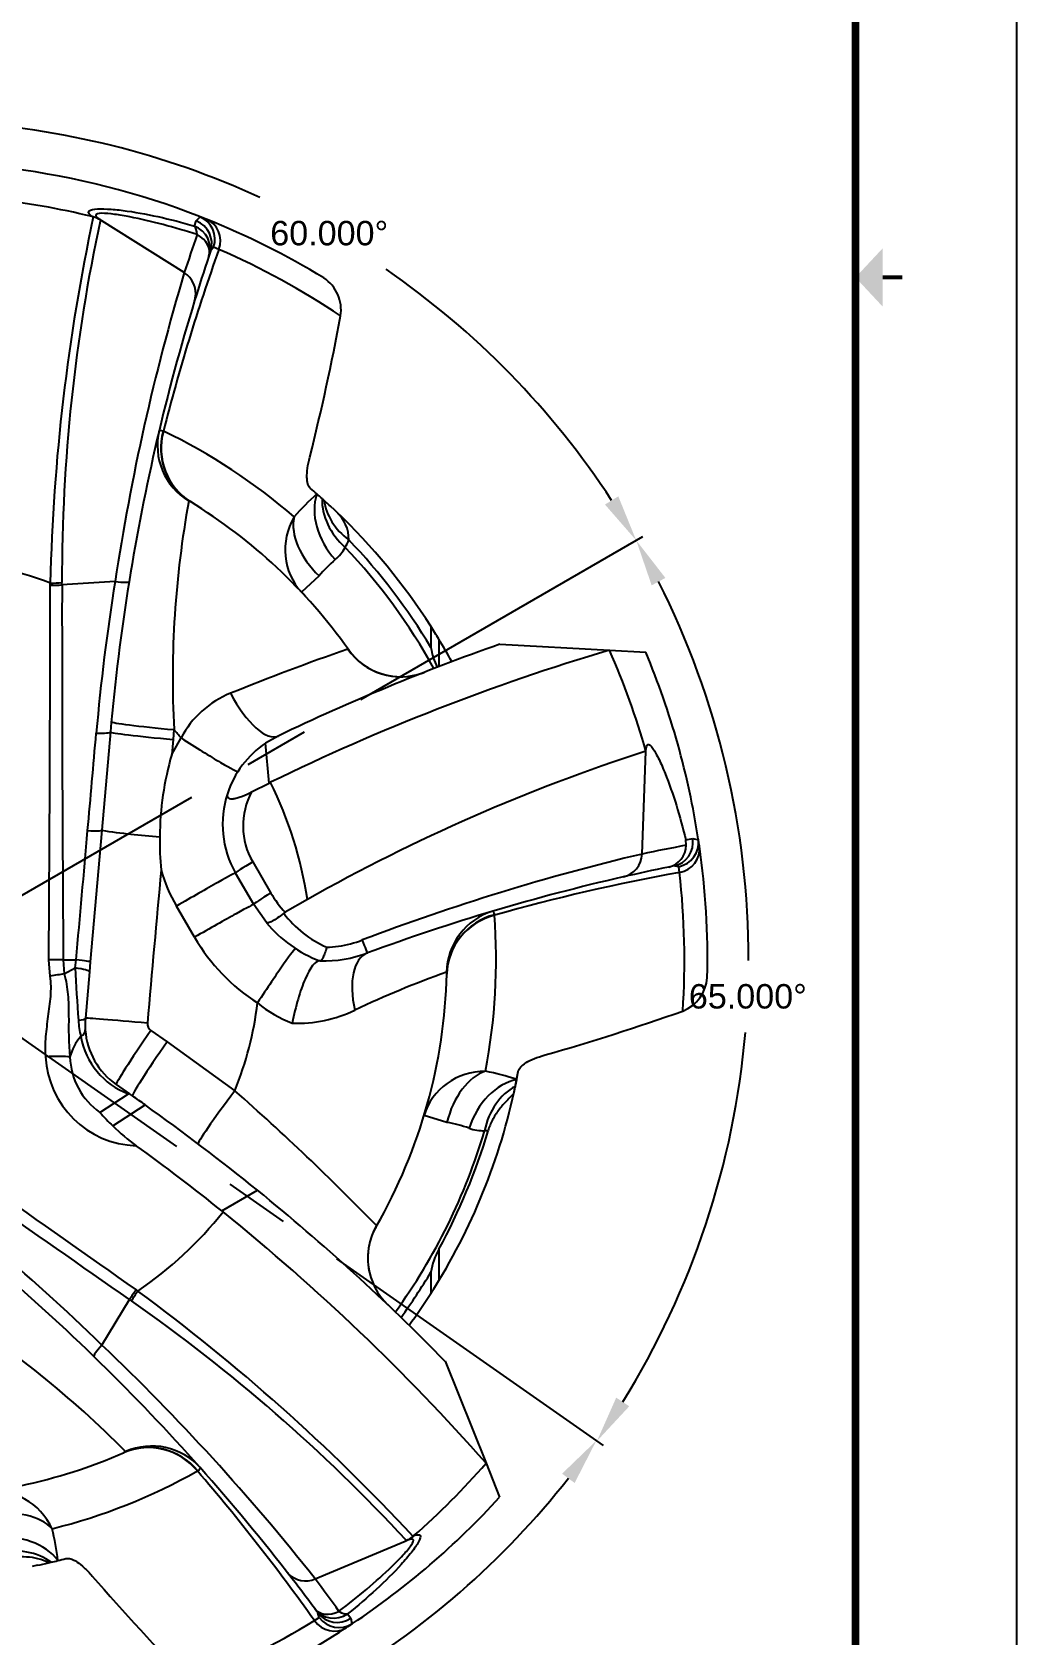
# Model space of a CAD drawing. Header units: inches. Extents: x -19.4 to 2.6, y -13.6 to 3.9.
# Drawn here: x -1.14 to 2.64, y -10.27 to -4.12 of the extents above; entities that cross this region are included whole.
import ezdxf
from ezdxf.enums import TextEntityAlignment as Align

# ---------------------------------------------------------------- set-up
doc = ezdxf.new("R2010")
doc.units = ezdxf.units.IN
doc.header["$MEASUREMENT"] = 0
doc.linetypes.add('CENTER', pattern=[2, 1.25, -0.25, 0.25, -0.25])
doc.layers.get('Defpoints').update_dxf_attribs({"color": 10})
for name, color, linetype in [('Cline', 5, 'CENTER'), ('Default', 7, 'Continuous'), ('Dims', 4, 'Continuous'), ('ODG-42490R1', 7, 'Continuous'), ('Text', 3, 'Continuous'), ('Title Block', 7, 'Continuous')]:
    doc.layers.add(name, color=color, linetype=linetype)
doc.styles.add('RomanD', font='romand.shx')
doc.styles.add('RomanS', font='romans')
doc.styles.get("Standard").update_dxf_attribs({"font": 'arial.ttf'})
doc.dimstyles.get("Standard").update_dxf_attribs({"dimtxt": 0.09375, "dimasz": 0.18, "dimexe": 0.18, "dimexo": 0.0625, "dimgap": 0.09, "dimtad": 0, "dimtih": 1, "dimtoh": 1, "dimdec": 4, "dimzin": 0, "dimdsep": 46, "dimtxsty": 'RomanS', "dimcen": 0.09, "dimadec": 3, "dimazin": 0, "dimtfac": 1, "dimtdec": 4, "dimtofl": 0, "dimtmove": 0, "dimatfit": 3, "dimfxl": 1, "dimtolj": 1, "dimtzin": 0, "dimarcsym": 0})

# ---------------------------------------------------------------- blocks, each defined once
blk = doc.blocks.new('COT_Cblock')
at = {"layer": 'Title Block', "color": 8}
blk.add_lwpolyline([(0, 0), (22, 0), (22, 17), (0, 17)], close=True, dxfattribs=at)
at = {"layer": 'Title Block', "const_width": 0.03}
blk.add_lwpolyline([(21.38, 16.25), (0.62, 16.25), (0.62, 0.75), (21.38, 0.75)], close=True, dxfattribs=at)
at = {"layer": 'Title Block', "const_width": 0.015}
blk.add_lwpolyline([(21.56, 8.5), (21.485, 8.5)], dxfattribs=at)
at = {"layer": 'Title Block'}
blk.add_solid([(21.485, 8.3875), (21.485, 8.6125), (21.38, 8.5)], dxfattribs=at)
at = {"layer": 'Text', "width": 0.9, "flags": 8}
for tag, height, style, p in [('DRAWN', 0.11, 'RomanS', (16.9503, 1.9531)), ('TITL1', 0.125, 'RomanD', (19.587, 1.6835)), ('TITL2', 0.094, 'RomanD', (19.587, 1.5143)), ('TITL3', 0.094, 'RomanD', (19.587, 1.3739))]:
    blk.add_attdef(tag, text='', height=height, dxfattribs=dict(at, style=style)).set_placement(p, align=Align.MIDDLE_CENTER)
at = {"layer": 'Text', "style": 'RomanS', "width": 0.9, "flags": 8}
for tag, p in [('DDATE', (16.5753, 1.6405)), ('CHECK', (16.5753, 1.3748)), ('MATRL', (16.5753, 1.1174)), ('PDATE', (16.5753, 0.8516)), ('SCALE', (18.1459, 0.8555)), ('SHEET', (20.2553, 0.8555))]:
    blk.add_attdef(tag, text='', height=0.094, dxfattribs=at).set_placement(p, align=Align.MIDDLE_LEFT)
for tag, p in [('FSCM#', (18.5872, 1.1213)), ('DWG#', (20.0595, 1.1213)), ('REV#', (21.2197, 1.1213))]:
    blk.add_attdef(tag, text='', height=0.094, dxfattribs=at).set_placement(p, align=Align.TOP_CENTER)
at = {"layer": 'Title Block', "color": 1, "style": 'RomanS', "flags": 8}
for tag, p in [('FNAME', (0.37, 3.75)), ('REVDATE', (0.37, 2.25)), ('USER', (0.37, 0.75))]:
    blk.add_attdef(tag, text='', height=0.047, rotation=90, dxfattribs=at).set_placement(p, align=Align.BOTTOM_LEFT)
blk = doc.blocks.new('*D23')
at = {"layer": 'Defpoints', "color": 0, "transparency": 16777216}
for p in [(-1.6072, -7.6778), (-1.6072, -7.6778), (1.1672, -9.6205), (-0.7744, -10.7858), (-1.9024, -11.0518)]:
    blk.add_point(p, dxfattribs=at)
at = {"layer": 'Dims', "color": 0, "lineweight": -2, "transparency": 16777216}
for start, end in [(300.29265, 321.79432), (268.20568, 289.04901)]:
    blk.add_arc((-1.6072, -7.6778), 3.2176, start, end, dxfattribs=at)
at = {"layer": 'Dims', "color": 0, "transparency": 16777216}
for points in [[(0.8971, -9.65), (0.9453, -9.6858), (1.0285, -9.5234)], [(-1.7097, -10.9238), (-1.7061, -10.8639), (-1.8876, -10.8832)]]:
    blk.add_solid(points, dxfattribs=at)
at = {"layer": 'Dims', "color": 0, "transparency": 16777216, "insert": (-0.2474, -10.594), "char_height": 0.09375, "attachment_point": 5}
blk.add_mtext('\\A1;60.000°', dxfattribs=at)
blk = doc.blocks.new('*D24')
at = {"layer": 'Defpoints', "color": 0, "transparency": 16777216}
for p in [(1.326, -5.9844), (-1.6072, -7.6778), (-1.6072, -7.6778), (1.5265, -8.4205), (1.1672, -9.6205)]:
    blk.add_point(p, dxfattribs=at)
at = {"layer": 'Dims', "color": 0, "lineweight": -2, "transparency": 16777216}
for start, end in [(359.9536, 26.79717), (328.20283, 355.0418)]:
    blk.add_arc((-1.6072, -7.6778), 3.2205, start, end, dxfattribs=at)
at = {"layer": 'Dims', "color": 0, "transparency": 16777216}
for points in [[(1.241, -6.2402), (1.2938, -6.2117), (1.1818, -6.0676)], [(1.155, -9.3913), (1.1049, -9.3582), (1.0309, -9.525)]]:
    blk.add_solid(points, dxfattribs=at)
at = {"layer": 'Dims', "color": 0, "transparency": 16777216, "insert": (1.6102, -7.8183), "char_height": 0.09375, "attachment_point": 5}
blk.add_mtext('\\A1;65.000°', dxfattribs=at)
blk = doc.blocks.new('*D25')
at = {"layer": 'Defpoints', "color": 0, "transparency": 16777216}
for p in [(-1.6072, -4.2909), (0.4628, -5.2109), (1.326, -5.9844), (-1.6072, -7.6778), (-1.6072, -7.6778)]:
    blk.add_point(p, dxfattribs=at)
at = {"layer": 'Dims', "color": 0, "lineweight": -2, "transparency": 16777216}
for start, end in [(65.34505, 86.79705), (33.20295, 55.40787)]:
    blk.add_arc((-1.6072, -7.6778), 3.2203, start, end, dxfattribs=at)
at = {"layer": 'Dims', "color": 0, "transparency": 16777216}
for points in [[(-1.4281, -4.4925), (-1.4264, -4.4325), (-1.6072, -4.4575)], [(1.113, -5.8986), (1.0618, -5.9301), (1.1817, -6.0677)]]:
    blk.add_solid(points, dxfattribs=at)
at = {"layer": 'Dims', "color": 0, "transparency": 16777216, "insert": (0.003, -4.8889), "char_height": 0.09375, "attachment_point": 5}
blk.add_mtext('\\A1;60.000°', dxfattribs=at)
blk = doc.blocks.new('SE')
at = {"layer": 'ODG-42490R1', "color": 7, "linetype": 'Continuous'}
for p, q in [((6.2187, 9.0628), (6.2143, 9.0639)), ((6.2461, 9.0511), (6.2461, 9.0511)), ((6.2511, 9.048), (6.2461, 9.0511)), ((6.568, 8.8489), (6.2511, 9.048)), ((6.6066, 9.0279), (6.6131, 9.0474)), ((6.6131, 9.0474), (6.6285, 9.0636)), ((6.6285, 9.0636), (6.6257, 9.0647)), ((6.6688, 8.9318), (6.6623, 8.9126)), ((6.6806, 8.9468), (6.6688, 8.9318)), ((6.701, 8.938), (6.6806, 8.9468)), ((6.4862, 8.2412), (6.4879, 8.2406)), ((6.5913, 7.9699), (6.5852, 7.9721)), ((7.1365, 7.9456), (7.1522, 7.9308)), ((6.0536, 7.6489), (6.0536, 7.6575)), ((6.3024, 7.6634), (6.0984, 7.65)), ((7.0856, 7.685), (7.0185, 7.622)), ((7.5142, 7.4919), (7.5142, 7.4179)), ((7.1954, 7.4034), (7.1981, 7.402)), ((7.5142, 7.4179), (7.5147, 7.41)), ((7.5454, 7.4417), (7.5454, 7.3365)), ((7.7795, 7.4227), (8.2004, 7.3997)), ((8.2004, 7.3997), (8.3398, 7.3921)), ((7.4847, 7.3134), (7.4846, 7.3134)), ((6.2842, 7.086), (6.2512, 6.7087)), ((6.5284, 7.0947), (6.5249, 7.0572)), ((6.5197, 6.9997), (6.5554, 7.0628)), ((6.5249, 7.0572), (6.5197, 6.9997)), ((6.9278, 7.0703), (6.8802, 7.043)), ((6.8936, 6.8896), (6.8802, 7.043)), ((8.3255, 6.6173), (8.3403, 7.0122)), ((6.8936, 6.8896), (6.8994, 6.8925)), ((6.8263, 6.8559), (6.8936, 6.8896)), ((6.2512, 6.7087), (6.207, 6.2029)), ((8.4934, 6.672), (8.52, 6.6775)), ((8.4953, 6.6509), (8.4934, 6.672)), ((8.52, 6.6775), (8.5417, 6.6723)), ((8.5417, 6.6723), (8.5413, 6.6752)), ((6.8305, 6.5869), (6.9, 6.4676)), ((6.8348, 6.4236), (6.765, 6.5445)), ((8.4478, 6.5715), (8.4279, 6.5675)), ((8.4666, 6.5688), (8.4478, 6.5715)), ((8.4692, 6.5468), (8.4666, 6.5688)), ((6.6074, 6.2978), (6.5378, 6.4174)), ((6.8834, 6.3539), (6.8348, 6.4236)), ((7.0405, 6.4424), (6.9554, 6.3936)), ((6.9554, 6.3936), (6.95, 6.3899)), ((7.7584, 6.3843), (7.7587, 6.3825)), ((6.0531, 6.1486), (6.0479, 6.211)), ((6.1033, 6.211), (6.0479, 6.211)), ((6.1033, 6.211), (6.1527, 6.211)), ((6.1033, 6.211), (6.107, 6.1569)), ((6.107, 6.1569), (6.1486, 6.1804)), ((6.1486, 6.1804), (6.1527, 6.211)), ((6.2036, 6.1649), (6.1881, 5.9871)), ((6.207, 6.2029), (6.2036, 6.1649)), ((7.0894, 6.2068), (7.0888, 6.2068)), ((7.576, 6.1576), (7.5748, 6.164)), ((6.4399, 5.9401), (6.5022, 5.8967)), ((6.5022, 5.8967), (6.762, 5.7086)), ((6.307, 5.7322), (6.3581, 5.6964)), ((6.2439, 5.6255), (6.3539, 5.697)), ((6.3581, 5.6964), (6.3539, 5.697)), ((6.3692, 5.6886), (6.3581, 5.6964)), ((6.2933, 5.5736), (6.4177, 5.6544)), ((7.5764, 5.5871), (7.4883, 5.6138)), ((7.7344, 5.5554), (7.7211, 5.5553)), ((6.7122, 5.2476), (6.8491, 5.3267)), ((6.7122, 5.2476), (6.7172, 5.2435)), ((7.3053, 5.1913), (7.3052, 5.1882)), ((7.5454, 5.1005), (7.5454, 4.9803)), ((7.5147, 5.012), (7.5142, 5.0041)), ((7.5142, 5.0041), (7.5142, 4.9302)), ((6.3827, 4.9444), (6.3897, 4.9395)), ((6.2518, 4.7323), (6.3578, 4.9071)), ((7.5697, 4.6701), (7.7267, 4.2788)), ((6.3372, 4.3198), (6.3424, 4.3236)), ((6.6197, 4.2503), (6.6182, 4.2493)), ((7.7267, 4.2788), (7.7787, 4.1493)), ((7.4461, 3.9982), (7.4496, 4.0012)), ((7.0705, 3.8348), (7.4154, 3.9801)), ((7.4154, 3.9801), (7.4209, 3.9824)), ((7.4209, 3.9824), (7.4209, 3.9824)), ((6.0046, 3.8872), (5.9834, 3.8828)), ((7.0807, 3.7047), (7.0686, 3.721)), ((7.0862, 3.6864), (7.0807, 3.7047)), ((7.195, 3.7005), (7.2073, 3.684)), ((7.0673, 3.6747), (7.0862, 3.6864)), ((7.2073, 3.684), (7.2117, 3.6621)), ((7.2117, 3.6621), (7.2142, 3.6637))]:
    blk.add_line(p, q, dxfattribs=at)
for centre, radius, start, end in [((5.5142, 6.211), 3.0625, 68.71812, 82.68415), ((5.5142, 6.211), 2.9375, 76.21223, 83.86938), ((13.575, 7.4863), 7.5234, 167.90394, 178.69568), ((12.6471, 7.6681), 6.5488, 167.80746, 180.07868), ((6.1961, 8.9715), 0.094, 57.86135, 76.09683), ((5.5485, 6.298), 2.969, 68.17507, 68.72654), ((6.5905, 8.9766), 0.0949, 341.70082, 66.3961), ((5.5142, 6.211), 3.0625, 58.73193, 68.18349), ((12.2141, 7.0154), 5.9363, 160.52099, 162.00954), ((13.9642, 6.3382), 7.7146, 160.3053, 165.72378), ((5.5143, 6.2112), 2.9739, 56.2145, 66.48222), ((14.2538, 6.3888), 8, 161.61054, 162.89396), ((14.8561, 6.3696), 8.651, 163.3461, 171.39845), ((6.5181, 8.7695), 0.0937, 349.63468, 57.85183), ((7.0214, 8.7053), 0.1483, 351.28613, 56.27127), ((14.2538, 6.3888), 8, 162.89396, 170.83722), ((6.5181, 8.7695), 0.0937, 342.89396, 349.63468), ((-1.8653, 10.369), 9.1894, 345.96934, 349.42674), ((5.5142, 6.2111), 2.251, 49.0431, 64.36837), ((7.7323, 7.2652), 0.9842, 131.75379, 138.99043), ((5.5142, 6.211), 2.375, 48.85235, 49.61734), ((5.5142, 6.211), 2.375, 48.20408, 48.85235), ((10.3075, 7.2907), 3.7841, 169.627, 182.969), ((5.5142, 6.211), 2.0625, 35.27121, 58.51709), ((5.5142, 6.211), 2.375, 47.94124, 48.20408), ((5.5142, 6.211), 2.375, 46.9161, 47.94124), ((5.5142, 6.211), 2.375, 32.6369, 46.39477), ((7.0548, 7.8236), 0.1448, 359.81821, 47.74191), ((7.0535, 7.8774), 0.1558, 327.84737, 339.62985), ((5.5142, 6.211), 2.3323, 30.93594, 43.72575), ((7.0473, 7.8678), 0.1564, 309.71494, 332.03025), ((5.5142, 6.211), 2.3023, 29.06486, 43.45328), ((5.5142, 6.211), 1.5438, 69.54848, 86.19343), ((7.4912, 7.3461), 0.5286, 130.596, 140.12649), ((-272.224, 8.0283), 278.2778, 359.625835, 359.921897), ((183.1455, 7.532), 177.0471, 179.961816, 180.427497), ((5.2933, 7.6559), 0.8051, 359.57821, 0.22481), ((14.2356, 6.3796), 8.0364, 170.80767, 174.98778), ((14.2538, 6.3888), 8, 170.83722, 175), ((5.5142, 6.211), 2.375, 31.21118, 32.6369), ((9.9823, -0.6848), 8.5548, 109.01246, 112.22985), ((10.5917, -0.6557), 8.4029, 106.53365, 116.06602), ((10.599, -0.5961), 8.5, 109.37231, 115.58827), ((7.3992, 7.5443), 0.2465, 215.26553, 290.98713), ((7.1661, 7.3697), 0.0456, 35.91735, 37.72003), ((7.7887, 7.4556), 0.2778, 189.45298, 205.95862), ((5.5142, 6.211), 2.375, 28.81652, 31.21118), ((5.5142, 6.211), 2.9375, 15.8269, 23.86938), ((5.5142, 6.211), 3.0625, 8.71812, 22.68415), ((6.8806, 6.8931), 0.3668, 111.55795, 152.44105), ((5.5142, 6.211), 1.3452, 39.28547, 41.06395), ((7.0898, 6.732), 0.375, 123.98058, 161.85252), ((7.6909, 6.6676), 1.2175, 164.16783, 179.24111), ((10.4876, 0.346), 7.0035, 107.85474, 119.48503), ((5.5142, 6.211), 1.5438, 8.62051, 26.19343), ((7.0898, 6.732), 0.375, 161.85252, 210), ((7.0695, 6.7252), 0.276, 151.74344, 210.06217), ((-316.3817, 35.2348), 323.8376, 354.857998, 354.946116), ((6.6311, 9.0839), 2.4054, 260.91274, 266.24422), ((7.6874, 6.6695), 1.2139, 179.33011, 185.38289), ((9.5619, 0.805), 5.9423, 100.34005, 102.00898), ((8.4078, 6.6527), 0.0875, 283.24886, 358.81067), ((8.4474, 6.6617), 0.0949, 281.70082, 6.3961), ((5.6067, 6.2248), 2.969, 8.17507, 8.72654), ((5.5142, 6.211), 3.0625, 358.73193, 8.18349), ((10.3182, -1.7851), 8.6355, 103.34173, 110.80455), ((8.2318, 6.6208), 0.0937, 282.89396, 357.85183), ((98.6991, -1.9397), 92.6107, 174.736746, 175.101649), ((7.0641, 6.7236), 0.6089, 196.01101, 210.1901), ((10.0379, -1.2688), 8, 102.89396, 110.23273), ((9.8493, -1.0434), 7.7146, 100.3053, 105.72378), ((10.0379, -1.2688), 8, 101.61054, 102.89396), ((5.5144, 6.211), 2.9739, 356.2145, 6.48222), ((7.2445, 6.6681), 0.3986, 210.20088, 223.51587), ((7.2678, 6.6736), 0.5, 219.75605, 249.02549), ((7.2772, 6.6346), 0.4086, 216.77859, 246.54809), ((5.5142, 6.2111), 2.251, 349.0431, 4.36837), ((7.2538, 6.6754), 0.7486, 210.2902, 237.28049), ((7.0894, 6.7127), 0.455, 278.9781, 290.81663), ((7.0983, 6.7067), 0.5, 268.9709, 290.23273), ((7.1072, 6.6613), 0.4017, 271.05827, 277.60516), ((15.7456, 6.6812), 9.61, 182.98726, 184.18924), ((8.8666, 2.5488), 3.839, 109.66325, 115.35069), ((5.5142, 6.211), 2.0625, 330.27121, 358.51709), ((8.4279, 6.1529), 0.1483, 291.28613, 356.27127), ((5.5142, 6.211), 1.3452, 338.06719, 352.93436), ((7.1354, 6.3871), 0.4456, 230.03761, 249.95792), ((6.5669, 6.009), 0.4068, 184.20206, 193.16341), ((6.4684, 5.9626), 0.2814, 175.00196, 184.13706), ((6.4575, 5.9656), 0.031, 175.30274, 235.34114), ((7.0051, 6.4654), 0.4975, 267.41792, 295.96486), ((5.4254, 14.6809), 9.1894, 285.96934, 289.42674), ((6.3028, 5.795), 0.1793, 137.38104, 165.97873), ((6.4522, 5.9651), 0.2856, 189.82459, 249.84856), ((6.4683, 5.9626), 0.2813, 184.13903, 235), ((6.3944, 5.8568), 0.3592, 182.79762, 268.22504), ((6.4008, 5.8478), 0.2721, 181.97522, 234.78853), ((198.3555, 277.9206), 333.7208, 234.648226, 234.882863), ((5.5142, 6.211), 2.375, 328.78882, 349.61734), ((7.5362, 4.8172), 0.9842, 71.75379, 78.99043), ((5.5142, 6.211), 2.375, 347.52302, 348.20408), ((5.5142, 6.211), 2.375, 348.20408, 348.85235), ((5.5142, 6.211), 2.375, 348.85235, 349.61734), ((-132.1985, -193.2684), 241.8086, 55.040299, 55.364308), ((1.4938, -1.2742), 8.5, 54.60015, 55), ((0.4905, -1.4227), 9.4967, 44.14297, 48.67009), ((6.9093, 6.2089), 0.885, 221.24477, 225.88579), ((1.4936, -1.2743), 8.5002, 50.94751, 54.6001), ((6.8665, 6.1628), 0.822, 225.78891, 233.99819), ((5.5142, 6.211), 2.3023, 324.06546, 343.45328), ((5.5142, 6.211), 2.315, 331.33441, 343.54878), ((7.4857, 5.0664), 0.5286, 70.596, 80.12649), ((7.7156, 5.7117), 0.1564, 249.71494, 272.03025), ((1.5171, -1.2409), 8.312, 51.31737, 54.16589), ((1.4938, -1.2742), 8.5, 44.37231, 50.94746), ((5.5142, 6.211), 1.5438, 304.54848, 321.19343), ((1.4367, -1.2928), 8.4029, 41.53365, 51.06602), ((7.5191, 5.0661), 0.2465, 150.26405, 197.98421), ((7.2624, 5.2036), 0.0457, 330.91817, 332.71839), ((0.6499, -1.0298), 8.0364, 45.80767, 49.98778), ((0.647, -1.05), 8, 45.83722, 50), ((7.7887, 4.9664), 0.2778, 151.13284, 170.54702), ((5.5142, 6.211), 2.3323, 323.9631, 329.06406), ((1.9353, -1.1234), 7.5233, 42.90387, 53.69575), ((5.5142, 6.211), 2.375, 323.81613, 327.3631), ((5.5142, 6.211), 2.375, 327.3631, 328.78882), ((3.6493, 1.6653), 3.7841, 44.627, 57.969), ((6.8245, 5.5632), 0.8051, 234.57821, 235.22481), ((2.6164, -0.4677), 6.5487, 42.80745, 55.07869), ((0.647, -1.05), 8, 37.89396, 45.83722), ((0.2858, -1.5324), 8.651, 38.3461, 46.39845), ((5.5142, 6.211), 2.0625, 270.27121, 293.51709), ((5.5142, 6.211), 2.251, 284.0431, 299.36837), ((0.7716, -0.7838), 7.7146, 35.3053, 40.72378), ((5.5142, 6.211), 2.9375, 311.21223, 318.86938), ((5.5142, 6.211), 3.0625, 303.71812, 317.68415), ((5.1055, 3.7894), 0.9842, 6.75379, 13.99043), ((7.3843, 4.0691), 0.094, 292.86135, 311.09683), ((5.5142, 6.211), 2.375, 281.9161, 282.94124), ((5.5142, 6.211), 2.375, 282.94124, 283.20408), ((5.5142, 6.211), 2.375, 283.20408, 283.85235), ((5.5142, 6.211), 2.375, 283.85235, 284.61734), ((13.1529, 9.871), 9.1894, 220.96934, 224.42674), ((0.647, -1.05), 8, 36.61054, 37.89396), ((7.0341, 3.9212), 0.0938, 217.89396, 224.63468), ((7.0341, 3.9212), 0.0938, 224.63468, 292.85183), ((2.3302, 0.2614), 5.9363, 35.52099, 37.00954), ((5.5143, 6.2109), 2.9739, 291.2145, 301.48222), ((5.5142, 6.211), 3.0625, 293.73193, 303.18349), ((7.1623, 3.7431), 0.0949, 216.70082, 301.3961), ((5.5657, 6.133), 2.969, 303.17507, 303.72654)]:
    blk.add_arc(centre, radius, start, end, dxfattribs=at)
for centre, major_axis, ratio, start_param, end_param in [((6.5799, 8.9616), (0.0889, -0.0298), 0.98054, 0, 1.525562), ((6.6175, 8.9671), (-0.0348, -0.087), 0.942858, 1.613547, 3.141593), ((6.5734, 8.9421), (0.089, -0.0296), 0.980535, 0, 1.522747), ((6.5734, 8.9421), (0.0262, 0.09), 0.3985, 5.449153, 6.067693), ((6.5734, 8.9421), (-0.089, 0.0296), 0.708832, 3.141593, 4.439614), ((6.7149, 8.1853), (0.2432, -0.058), 0.99801, 3.141593, 4.40049), ((6.7219, 8.1831), (-0.1306, -0.2132), 0.968024, 5.01109, 6.283185), ((6.7227, 8.1826), (-0.1306, -0.2131), 0.964128, 5.009925, 6.283185), ((7.2837, 7.8758), (0.1635, -0.1892), 0.748835, 3.557141, 4.744034), ((7.336, 7.937), (-0.2149, 0.1278), 0.818972, 0.42142, 1.343062), ((7.3494, 7.9664), (-0.2374, 0.0784), 0.794803, 0.354888, 1.171029), ((7.2008, 7.7931), (-0.1823, -0.171), 0.964295, 5.009992, 6.283185), ((7.2008, 7.7931), (-0.1874, 0.1655), 0.630441, 0.332252, 1.511584), ((6.0593, 7.6728), (0.0937, 0.0004), 0.162719, 4.650899, 5.141693), ((6.0593, 7.6642), (0.0937, -0.0007), 0.163317, 4.652548, 5.143607), ((6.2633, 7.6776), (-0.0926, 0.0149), 0.092304, 2.021587, 3.141593), ((7.3989, 7.5478), (0.0914, -0.2327), 0.998013, 4.954431, 6.25901), ((7.4022, 7.5464), (0.2041, 0.1444), 0.996461, 3.141593, 3.171594), ((7.3989, 7.5478), (0.0914, -0.2327), 0.998013, 6.25901, 6.283185), ((6.8198, 7.2957), (0.108, -0.2255), 0.374953, 4.80651, 6.283185), ((6.1908, 7.0942), (-0.0934, 0.0082), 0.106024, 2.01185, 3.141593), ((6.5333, 7.0642), (0.249, -0.0218), 0.030824, 3.141593, 4.681506), ((6.5367, 7.1019), (0.2489, -0.023), 0.031572, 3.141593, 4.682272), ((6.5638, 7.0697), (0.2104, -0.1351), 0.041485, 4.698899, 6.283185), ((8.4291, 6.6634), (-0.0186, 0.0919), 0.98054, 3.141593, 4.667154), ((8.4527, 6.6336), (0.0928, 0.0133), 0.942858, 4.755139, 6.283185), ((6.8462, 6.5914), (0.0812, 0.0469), 0.042803, 1.740048, 3.141593), ((6.5485, 6.4195), (0.2165, 0.125), 0.013926, 0, 1.612149), ((6.916, 6.4705), (0.0812, 0.0469), 0.058792, 1.735212, 3.141593), ((6.6183, 6.2986), (0.2165, 0.125), 0.018767, 0, 1.610189), ((7.8243, 6.1583), (-0.0714, 0.2396), 0.99801, 0, 1.258898), ((7.8259, 6.1512), (0.2499, -0.0065), 0.968024, 1.869498, 3.141593), ((7.8259, 6.1502), (0.2499, -0.0066), 0.964128, 1.868332, 3.141593), ((7.2388, 6.3255), (-0.0324, 0.088), 0.020327, 2.012163, 3.141593), ((6.86, 6.0442), (0.1359, 0.2098), 0.039254, 0, 1.589832), ((7.3577, 6.003), (-0.0865, 0.2346), 0.500046, 0, 1.3247), ((6.0693, 6.1467), (0.0926, 0.0149), 0.047731, 1.143247, 1.738735), ((6.1103, 6.173), (-0.0934, 0.0082), 0.124628, 3.141593, 4.29981), ((6.1136, 6.211), (-0.0934, 0.0082), 0.039944, 3.141593, 4.28409), ((6.0947, 5.9953), (-0.0934, 0.0082), 0.157516, 2.377624, 3.141593), ((6.4371, 5.9653), (0.249, -0.0218), 0.007511, 1.613779, 3.141593), ((6.0943, 5.9355), (-0.0935, -0.0068), 0.438066, 2.498269, 3.141593), ((6.4504, 5.937), (0.1434, 0.2048), 0.041324, 1.584771, 3.141593), ((6.5126, 5.8934), (0.1434, 0.2048), 0.041637, 1.583807, 3.141593), ((6.0489, 5.8298), (0.0937, 0.004), 0.107767, 0.543868, 1.708187), ((7.7276, 5.5414), (0.2393, -0.0724), 0.964295, 1.868399, 3.141593), ((7.7276, 5.5414), (0.0497, 0.245), 0.630441, 0.332252, 1.511584), ((7.8407, 5.511), (0.0821, 0.2361), 0.748835, 0.415549, 1.602441), ((7.9198, 5.4963), (0.0033, 0.25), 0.818972, 0.42142, 1.343062), ((6.7722, 5.7045), (0.1508, 0.1994), 0.042102, 1.582211, 3.141593), ((7.5222, 5.0678), (0.1722, 0.1812), 0.998013, 1.812838, 3.141593), ((7.5223, 5.0643), (-0.2171, 0.124), 0.996461, 0, 0.030031), ((6.3919, 4.931), (-0.0543, -0.0764), 0.163317, 4.652548, 5.143607), ((6.3989, 4.9261), (-0.0534, -0.0771), 0.162719, 4.650899, 5.141693), ((6.2859, 4.7562), (0.0653, 0.0673), 0.092304, 2.021587, 3.141593), ((6.4361, 4.0902), (-0.0997, 0.2293), 0.964128, 5.009925, 6.283185), ((6.4369, 4.0906), (-0.0998, 0.2292), 0.968024, 5.01109, 6.283185), ((6.4427, 4.0951), (-0.187, -0.166), 0.99801, 3.141593, 4.40049), ((5.8427, 3.922), (-0.0355, 0.2475), 0.964295, 5.009992, 6.283185), ((5.8427, 3.922), (0.2431, 0.0585), 0.630441, 0.332252, 1.511584), ((5.863, 3.8067), (-0.2487, -0.0254), 0.748835, 3.557141, 4.744034), ((5.8831, 3.7287), (0.2279, 0.1027), 0.818972, 0.42142, 1.343062), ((5.8995, 3.7008), (0.2004, 0.1495), 0.794803, 0.354888, 1.171029), ((7.1439, 3.7769), (-0.0753, -0.0559), 0.980535, 0, 1.522747), ((7.1439, 3.7769), (0.0753, 0.0559), 0.708832, 3.141593, 4.439614), ((7.1561, 3.7604), (-0.0754, -0.0557), 0.98054, 0, 1.525562), ((7.1439, 3.7769), (0.0587, -0.0731), 0.3985, 5.449153, 6.067693), ((7.1391, 3.7264), (-0.0513, 0.0785), 0.942858, 1.613547, 3.141593)]:
    blk.add_ellipse(centre, major_axis=major_axis, ratio=ratio, start_param=start_param, end_param=end_param, dxfattribs=at)
for points, knots in [([(6.2143, 9.0639), (6.2039, 9.0713), (6.1985, 9.0779), (6.2021, 9.0879), (6.211, 9.091), (6.2375, 9.0941), (6.2546, 9.0941), (6.292, 9.0922), (6.3122, 9.0902), (6.3754, 9.0822), (6.4209, 9.074), (6.5127, 9.0538), (6.5594, 9.0417), (6.6066, 9.0279)], [0, 0, 0, 0, 0.125, 0.125, 0.25, 0.25, 0.375, 0.375, 0.5, 0.5, 0.75, 0.75, 1, 1, 1, 1]), ([(6.6175, 8.9949), (6.5734, 9.009), (6.5296, 9.0218), (6.4431, 9.0446), (6.4001, 9.0547), (6.3391, 9.0666), (6.3193, 9.07), (6.2821, 9.0752), (6.2646, 9.0769), (6.2371, 9.0767), (6.2278, 9.0744), (6.2285, 9.0641), (6.2379, 9.0563), (6.2511, 9.048)], [0, 0, 0, 0, 0.25, 0.25, 0.5, 0.5, 0.625, 0.625, 0.75, 0.75, 0.875, 0.875, 1, 1, 1, 1]), ([(7.0529, 8.0201), (7.0484, 8.024), (7.0451, 8.0295), (7.0416, 8.0402), (7.0407, 8.0442), (7.0394, 8.053), (7.0391, 8.0578), (7.0387, 8.0734), (7.0395, 8.0851), (7.0431, 8.1112), (7.046, 8.1256), (7.0499, 8.1412)], [0, 0, 0, 0, 0.25, 0.25, 0.375, 0.375, 0.5, 0.5, 0.75, 0.75, 1, 1, 1, 1]), ([(6.1969, 6.7071), (6.2025, 6.7696), (6.208, 6.8321), (6.219, 6.957), (6.2244, 7.0194), (6.2299, 7.0817)], [0, 0, 0, 0, 0.5, 0.5, 1, 1, 1, 1]), ([(8.3403, 7.0122), (8.3408, 7.0261), (8.3431, 7.0357), (8.3523, 7.0394), (8.3594, 7.0331), (8.3745, 7.0115), (8.3826, 6.9965), (8.3986, 6.9635), (8.4065, 6.9454), (8.4295, 6.8883), (8.444, 6.8465), (8.4705, 6.7611), (8.4825, 6.717), (8.4934, 6.672)], [0, 0, 0, 0, 0.125, 0.125, 0.25, 0.25, 0.375, 0.375, 0.5, 0.5, 0.75, 0.75, 1, 1, 1, 1]), ([(6.7334, 6.8488), (6.7323, 6.8453), (6.7318, 6.8421), (6.7327, 6.8365), (6.7341, 6.8342), (6.7385, 6.8309), (6.7417, 6.8298), (6.7493, 6.829), (6.7538, 6.8293), (6.7637, 6.8309), (6.769, 6.8322), (6.7799, 6.8355), (6.7856, 6.8376), (6.8029, 6.8445), (6.8146, 6.85), (6.8263, 6.8559)], [0, 0, 0, 0, 0.125, 0.125, 0.25, 0.25, 0.375, 0.375, 0.5, 0.5, 0.625, 0.625, 0.75, 0.75, 1, 1, 1, 1]), ([(6.1969, 6.7071), (6.2129, 6.7063), (6.2268, 6.706), (6.2459, 6.7065), (6.2511, 6.7074), (6.2512, 6.7087)], [0, 0, 0, 0, 0.5, 0.5, 1, 1, 1, 1]), ([(6.95, 6.3899), (6.9416, 6.3834), (6.9335, 6.3775), (6.9182, 6.3672), (6.9114, 6.363), (6.8994, 6.3565), (6.8944, 6.3544), (6.8888, 6.3529), (6.8873, 6.3527), (6.8849, 6.3529), (6.884, 6.3532), (6.8834, 6.3539)], [0, 0, 0, 0, 0.25, 0.25, 0.5, 0.5, 0.75, 0.75, 0.875, 0.875, 1, 1, 1, 1]), ([(7.1146, 6.2597), (7.1136, 6.2558), (7.1124, 6.252), (7.1102, 6.2447), (7.1091, 6.2413), (7.1057, 6.2315), (7.1034, 6.2258), (7.0989, 6.2165), (7.0968, 6.2128), (7.0928, 6.208), (7.091, 6.2067), (7.0894, 6.2068)], [0, 0, 0, 0, 0.125, 0.125, 0.25, 0.25, 0.5, 0.5, 0.75, 0.75, 1, 1, 1, 1]), ([(6.107, 6.1569), (6.1145, 6.1309), (6.1186, 6.1046), (6.1233, 6.0517), (6.1239, 6.0251), (6.1242, 5.9451), (6.1224, 5.8918), (6.1288, 5.8384)], [0, 0, 0, 0, 0.25, 0.25, 0.5, 0.5, 1, 1, 1, 1]), ([(7.0865, 6.2068), (7.0711, 6.2072), (7.0512, 6.1815), (7.0225, 6.1156), (7.0132, 6.0891), (6.9964, 6.0317), (6.9887, 5.9999), (6.9827, 5.9685)], [0, 0, 0, 0, 0.5, 0.5, 0.75, 0.75, 1, 1, 1, 1]), ([(6.0357, 5.8392), (6.0342, 5.8651), (6.0349, 5.8909), (6.039, 5.9424), (6.0423, 5.9681), (6.0492, 6.0195), (6.0529, 6.0452), (6.056, 6.0839), (6.0566, 6.0968), (6.0562, 6.1226), (6.0553, 6.1356), (6.0531, 6.1486)], [0, 0, 0, 0, 0.25, 0.25, 0.5, 0.5, 0.75, 0.75, 0.875, 0.875, 1, 1, 1, 1]), ([(7.8503, 5.783), (7.8514, 5.7888), (7.8545, 5.7944), (7.862, 5.8028), (7.865, 5.8056), (7.872, 5.8111), (7.876, 5.8139), (7.8893, 5.8219), (7.8998, 5.8271), (7.9242, 5.837), (7.9382, 5.8417), (7.9536, 5.8461)], [0, 0, 0, 0, 0.25, 0.25, 0.375, 0.375, 0.5, 0.5, 0.75, 0.75, 1, 1, 1, 1]), ([(7.8331, 5.6979), (7.8282, 5.6925), (7.823, 5.6874), (7.8127, 5.677), (7.8076, 5.6718), (7.7926, 5.6559), (7.7831, 5.645), (7.7658, 5.6218), (7.758, 5.6096), (7.7444, 5.5837), (7.7386, 5.5698), (7.7344, 5.5554)], [0, 0, 0, 0, 0.125, 0.125, 0.25, 0.25, 0.5, 0.5, 0.75, 0.75, 1, 1, 1, 1]), ([(7.4496, 4.0012), (7.4616, 4.0055), (7.4701, 4.0061), (7.4762, 3.9974), (7.4737, 3.9883), (7.461, 3.9649), (7.4512, 3.9509), (7.4281, 3.9213), (7.4149, 3.9059), (7.3721, 3.8588), (7.3393, 3.8262), (7.2701, 3.7626), (7.2334, 3.7312), (7.195, 3.7005)], [0, 0, 0, 0, 0.125, 0.125, 0.25, 0.25, 0.375, 0.375, 0.5, 0.5, 0.75, 0.75, 1, 1, 1, 1]), ([(7.1618, 3.7105), (7.1986, 3.7385), (7.2342, 3.7671), (7.3025, 3.8249), (7.3354, 3.8543), (7.3802, 3.8974), (7.3943, 3.9117), (7.4199, 3.9392), (7.4314, 3.9525), (7.447, 3.9751), (7.4504, 3.9841), (7.4416, 3.9895), (7.4298, 3.9862), (7.4154, 3.9801)], [0, 0, 0, 0, 0.25, 0.25, 0.5, 0.5, 0.625, 0.625, 0.75, 0.75, 0.875, 0.875, 1, 1, 1, 1]), ([(6.1135, 3.9129), (6.1192, 3.9144), (6.1257, 3.9139), (6.1365, 3.9106), (6.1403, 3.9091), (6.1482, 3.9051), (6.1524, 3.9026), (6.1653, 3.894), (6.1745, 3.8866), (6.1937, 3.8687), (6.2039, 3.8581), (6.2144, 3.846)], [0, 0, 0, 0, 0.25, 0.25, 0.375, 0.375, 0.5, 0.5, 0.75, 0.75, 1, 1, 1, 1])]:
    blk.add_open_spline(points, degree=3, knots=knots, dxfattribs=at)
for points in [[(6.4717, 8.2432), (6.4721, 8.2451), (6.477, 8.2444), (6.4862, 8.2412)], [(7.7529, 6.3979), (7.7547, 6.3984), (7.7566, 6.3939), (7.7584, 6.3843)], [(6.6297, 4.2611), (6.631, 4.2596), (6.6276, 4.256), (6.6197, 4.2503)]]:
    blk.add_open_spline(points, degree=3, dxfattribs=at)

msp = doc.modelspace()

# ---------------------------------------------------------------- linework, layer by layer
at = {"layer": 'Cline'}
for q in [(1.32596, -5.98439), (1.16721, -9.62048)]:
    msp.add_line((-1.60717, -7.67784), q, dxfattribs=at)

# ---------------------------------------------------------------- block references
at = {"color": 1}
msp.add_blockref('COT_Cblock', (-19.35648, -13.55835), dxfattribs=at)
at = {"layer": 'Default'}
msp.add_blockref('SE', (-7.12136, -13.88886), dxfattribs=at)

# ---------------------------------------------------------------- dimensions: what is measured, and where the dimension line sits
at = {"layer": 'Dims'}
for base, line1, line2, picture, middle in [((0.46282, -5.21091), ((-1.60717, -7.67784), (-1.60717, -4.29094)), ((-1.60717, -7.67784), (1.32596, -5.98439)), '*D25', (0.003, -4.88894)), ((1.52648, -8.42053), ((-1.60717, -7.67784), (1.32596, -5.98439)), ((-1.60717, -7.67784), (1.16721, -9.62048)), '*D24', (1.61022, -7.81831)), ((-0.7744, -10.7858), ((-1.60717, -7.67784), (1.16721, -9.62048)), ((-1.60717, -7.67784), (-1.90236, -11.05184)), '*D23', (-0.24736, -10.59397))]:
    dim = msp.add_angular_dim_2l(base=base, line1=line1, line2=line2, dimstyle='Standard', override={"dimtxsty": 'Standard'}, dxfattribs=at)
    dim.commit()
    dim.dimension.update_dxf_attribs({"geometry": picture, "text_midpoint": middle})

doc.saveas('drawing.dxf')
